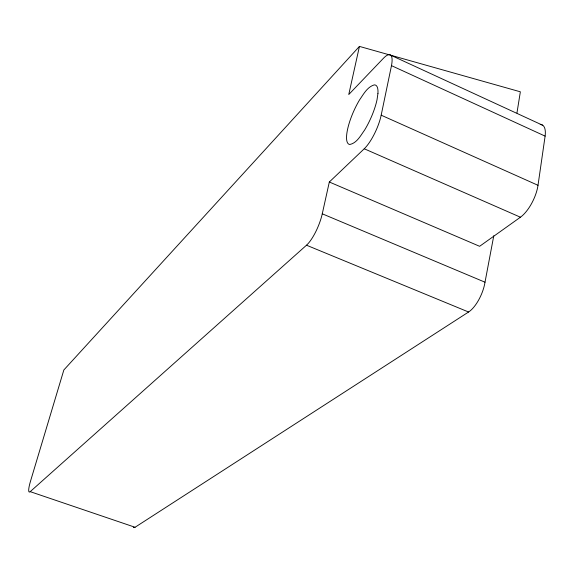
<?xml version="1.0" encoding="UTF-8"?>
<svg xmlns="http://www.w3.org/2000/svg" width="574" height="574" viewBox="0 0 574 574"><rect width="100%" height="100%" fill="white"/><g stroke="black" fill="none" stroke-linecap="round" stroke-linejoin="round"><path stroke-width="0.86" d="M493.784 235.735L485.008 282.207A24.323 9.844 -66.5 0 1 468.578 312.012L135.062 527.262L30.207 491.653L306.502 245.206A25.184 7.204 -67.2 0 0 322.265 213.808L329.325 182.008L479.627 246.303L520.431 217.209A25.679 10.418 -64.4 0 0 538.01 185.302L545.113 136.124A25.378 9.988 -63.7 0 0 540.199 124.536M516.959 112.963L520.353 91.804L359.439 46.401L63.85 369.972L30.515 481.163A15.34 2.612 -70.2 0 0 30.207 491.653M329.325 182.008L364.239 148.774A26.555 7.778 -65.8 0 0 381.179 115.187L391.482 65.637A26.232 7.448 -65.3 0 0 383.109 58.627L348.755 94.531L359.439 46.401M306.502 245.206L468.578 312.012M322.265 213.808L485.008 282.207M364.239 148.774L520.431 217.209M381.179 115.187L538.01 185.302M391.482 65.637L545.113 136.124M390.65 55.154L542.746 125.275M135.062 527.262A15.017 3.666 -70.9 0 1 133.347 527.212M377.943 93.462L377.032 99.718A32.409 9.234 -65.8 0 1 364.598 130.083C360.637 135.493 356.999 142.969 349.853 144.476A32.409 9.234 -65.8 0 1 359.546 99.919C363.5 94.28 367.173 87.018 374.226 84.895A32.409 9.234 -65.8 0 1 377.943 93.462"/></g></svg>
